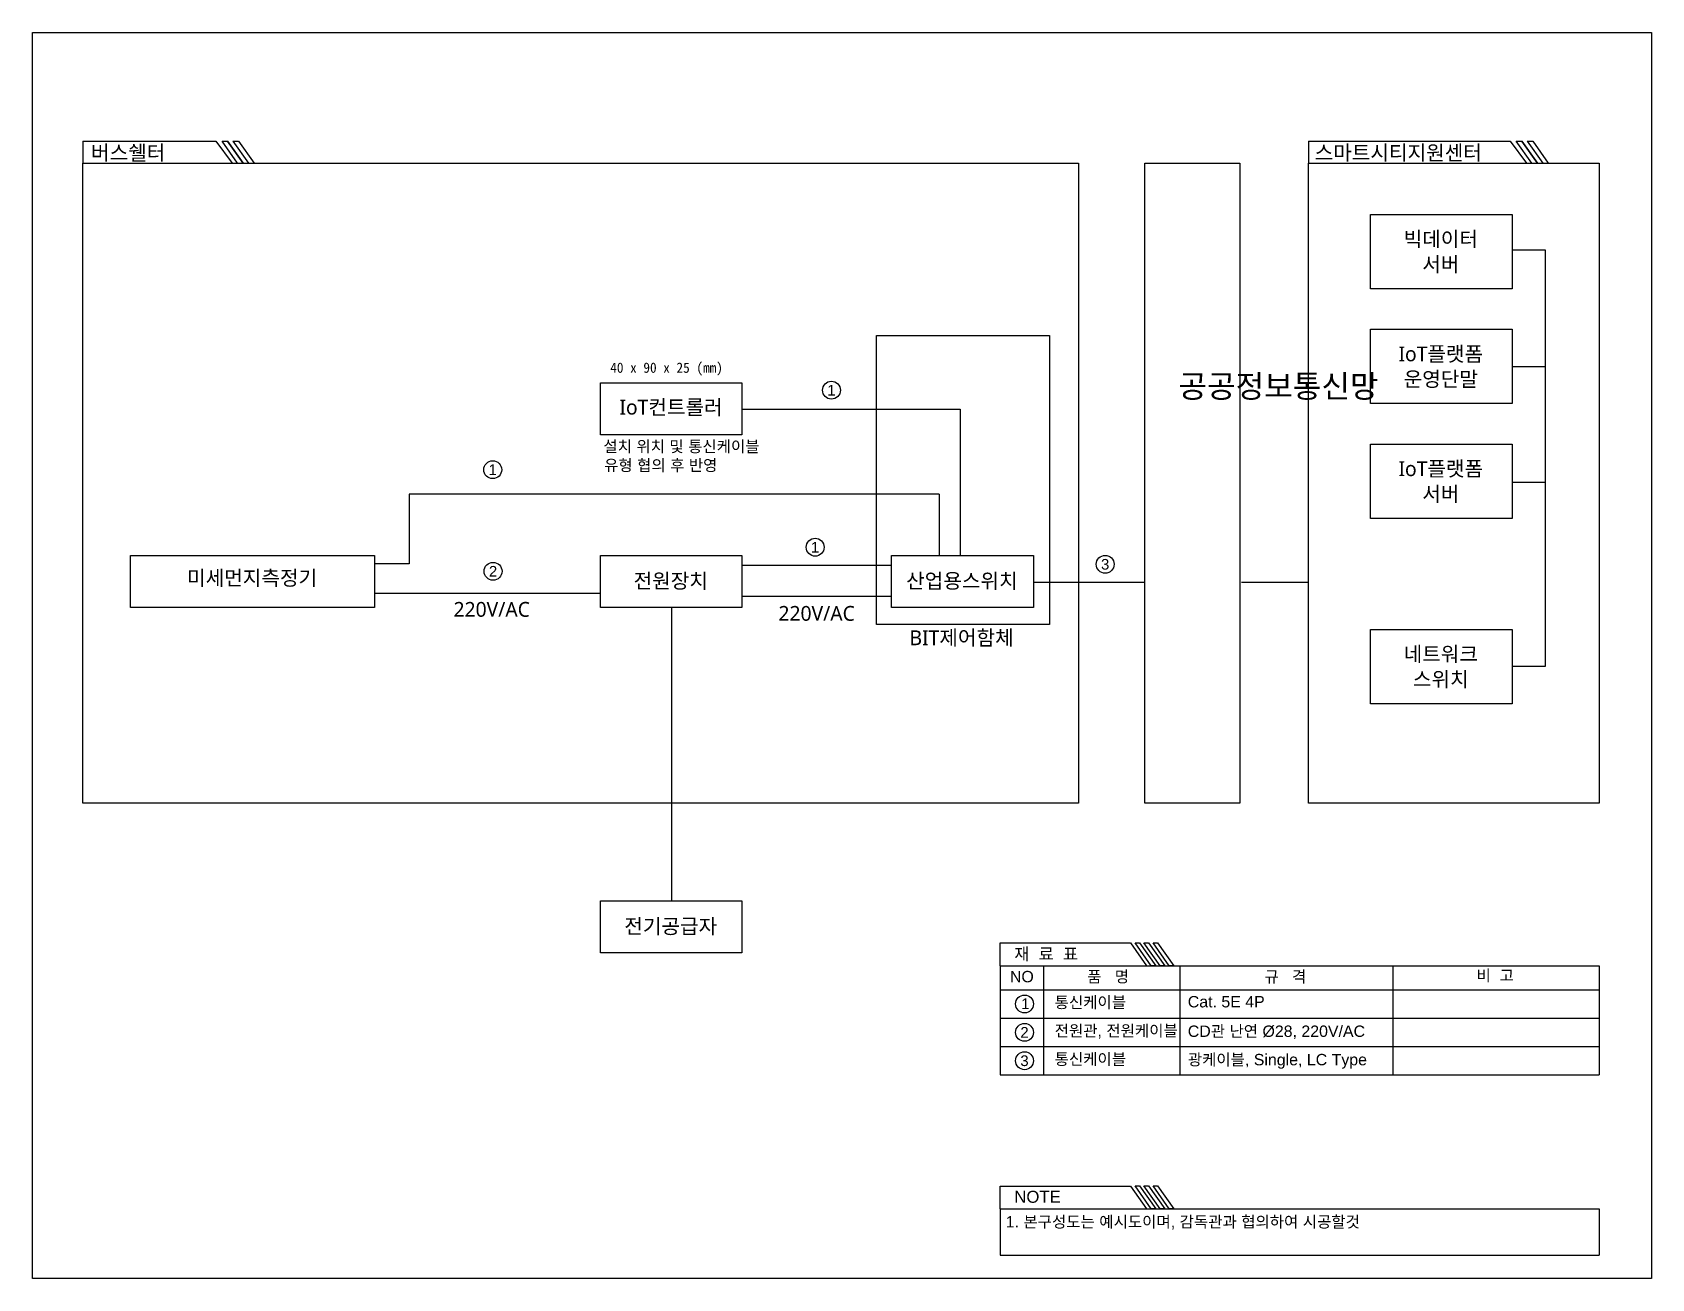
# Model space of a CAD drawing. Header units: millimetres. Extents: x -6 to 705, y -10 to 538.
import ezdxf
from ezdxf.enums import TextEntityAlignment as Align

# ---------------------------------------------------------------- set-up
doc = ezdxf.new("R2010")
doc.units = ezdxf.units.MM
for name, color, linetype in [('0-도로', 7, 'Continuous'), ('_범례', 7, 'Continuous'), ('DETL', 7, 'Continuous'), ('T', 7, 'Continuous')]:
    doc.layers.add(name, color=color, linetype=linetype)
doc.layers.add('도곽', color=8, linetype='Continuous', plot=False)
doc.styles.get("Standard").update_dxf_attribs({"font": 'arial.ttf'})
doc.styles.add('굴림', font='GulimChe.ttf')
doc.styles.add('맑은고딕', font='malgun_0.ttf')
doc.linetypes.add('POWER_LINE', pattern='A,0.5,-0.3,["POWER",Standard,S=0.1,R=0,X=-0.27,Y=-0.05],-0.25', length=1.05)

msp = doc.modelspace()

# ---------------------------------------------------------------- linework, layer by layer
at = {"ltscale": 0.01, "elevation": -0.95}
for points in [[(644.06, 457.65), (644.06, 424.98), (581.77, 424.98), (581.77, 457.65)], [(644.06, 407.25), (644.06, 374.58), (581.77, 374.58), (581.77, 407.25)], [(305.87, 383.71), (305.87, 360.89), (243.85, 360.89), (243.85, 383.71)], [(644.06, 356.84), (644.06, 324.17), (581.77, 324.17), (581.77, 356.84)], [(305.87, 307.93), (305.87, 285.11), (243.85, 285.11), (243.85, 307.93)], [(433.83, 307.93), (433.83, 285.11), (371.54, 285.11), (371.54, 307.93)], [(644.06, 275.43), (644.06, 242.77), (581.77, 242.77), (581.77, 275.43)]]:
    msp.add_lwpolyline(points, close=True, dxfattribs=at)
at = {"color": 4, "linetype": 'POWER_LINE', "ltscale": 30}
for points, elevation in [([(145, 291.31), (243.82, 291.31)], -1), ([(305.87, 290.11), (371.54, 290.11)], -0.95)]:
    msp.add_lwpolyline(points, dxfattribs=dict(at, elevation=elevation))
msp.add_lwpolyline([(275.01, 285.1), (275.01, 156.26)], dxfattribs=at)
at = {"ltscale": 0.01}
msp.add_lwpolyline([(305.87, 156.26), (305.87, 133.44), (243.85, 133.44), (243.85, 156.26)], close=True, dxfattribs=at)
at = {"layer": '0-도로'}
for points in [[(419.28, 137.78), (476.39, 137.78)], [(419.28, 127.73), (419.28, 137.78)], [(476.39, 137.78), (483.45, 127.73)], [(419.28, 30.99), (476.39, 30.99)], [(419.28, 20.94), (419.28, 30.99)], [(476.39, 30.99), (483.45, 20.94)]]:
    msp.add_lwpolyline(points, dxfattribs=at)
at = {"layer": '0-도로', "color": 7}
for points in [[(478.44, 137.84), (480.46, 137.84), (487.55, 127.73), (485.52, 127.73), (478.44, 137.84)], [(482.38, 137.84), (484.4, 137.84), (491.49, 127.73), (489.47, 127.73), (482.38, 137.84)], [(486.35, 137.84), (488.37, 137.84), (495.46, 127.73), (493.43, 127.73), (486.35, 137.84)], [(478.44, 31.06), (480.46, 31.06), (487.55, 20.94), (485.52, 20.94), (478.44, 31.06)], [(482.38, 31.06), (484.4, 31.06), (491.49, 20.94), (489.47, 20.94), (482.38, 31.06)], [(486.35, 31.06), (488.37, 31.06), (495.46, 20.94), (493.43, 20.94), (486.35, 31.06)]]:
    msp.add_lwpolyline(points, dxfattribs=at)
at = {"layer": '_범례'}
for p, q in [((419.28, 127.73), (682.24, 127.73)), ((419.28, 127.73), (419.28, 79.8)), ((438.24, 127.73), (438.24, 79.8)), ((498.08, 127.73), (498.08, 79.8)), ((591.64, 127.73), (591.64, 79.8)), ((682.24, 127.73), (682.24, 79.8)), ((419.28, 117.21), (682.24, 117.21)), ((419.28, 104.74), (682.24, 104.74)), ((419.28, 92.27), (682.24, 92.27)), ((419.28, 79.8), (682.24, 79.8)), ((419.28, 20.94), (682.24, 20.94)), ((419.28, 20.94), (419.28, 0.64)), ((682.24, 20.94), (682.24, 0.64)), ((419.28, 0.64), (682.24, 0.64))]:
    msp.add_line(p, q, dxfattribs=at)
for centre in [(345.18, 380.49), (196.48, 345.57), (338.03, 311.53), (465.35, 304.04), (196.63, 300.96), (429.94, 110.97), (429.94, 98.5), (429.94, 86.03)]:
    msp.add_circle(centre, 3.93, dxfattribs=at)
at = {"layer": 'DETL'}
for p, q in [((16.47, 489.84), (74.9, 489.84)), ((74.9, 489.84), (82.1, 480.24)), ((554.61, 489.84), (643.09, 489.84)), ((643.09, 489.84), (650.29, 480.24))]:
    msp.add_line(p, q, dxfattribs=at)
at = {"layer": 'DETL', "color": 7}
for p, q in [((77.63, 489.84), (80.03, 489.84)), ((84.5, 480.24), (77.63, 489.84)), ((80.03, 489.84), (86.9, 480.24)), ((86.9, 480.24), (80.03, 489.84)), ((82.43, 489.84), (89.3, 480.24)), ((82.43, 489.84), (84.83, 489.84)), ((84.83, 489.84), (91.7, 480.24)), ((645.82, 489.84), (648.22, 489.84)), ((652.69, 480.24), (645.82, 489.84)), ((648.22, 489.84), (655.09, 480.24)), ((655.09, 480.24), (648.22, 489.84)), ((650.62, 489.84), (657.49, 480.24)), ((650.62, 489.84), (653.02, 489.84)), ((653.02, 489.84), (659.89, 480.24))]:
    msp.add_line(p, q, dxfattribs=at)
at = {"layer": 'T'}
for p, q in [((658.68, 442), (644.18, 442)), ((658.68, 259.28), (658.68, 442)), ((644.18, 259.28), (658.68, 259.28))]:
    msp.add_line(p, q, dxfattribs=at)
for points in [[(16.47, 489.84), (16.47, 480.24)], [(554.61, 489.84), (554.61, 480.24)], [(644.18, 390.96), (658.64, 390.96)], [(305.89, 372.18), (401.71, 372.18), (401.71, 307.93)], [(392.49, 334.84), (159.86, 334.84), (159.86, 304.31), (144.59, 304.31)], [(392.49, 334.84), (392.49, 307.92)], [(644.02, 340.11), (658.64, 340.11)]]:
    msp.add_lwpolyline(points, dxfattribs=at)
for points in [[(16.47, 480.24), (453.59, 480.24), (453.59, 199.2), (16.47, 199.2)], [(482.77, 480.24), (524.43, 480.24), (524.43, 199.2), (482.77, 199.2)], [(554.61, 480.24), (682.24, 480.24), (682.24, 199.2), (554.61, 199.2)]]:
    msp.add_lwpolyline(points, close=True, dxfattribs=at)
at = {"layer": 'T', "color": 1}
msp.add_lwpolyline([(364.93, 404.45), (440.86, 404.45), (440.86, 277.54), (364.93, 277.54)], close=True, dxfattribs=at)
at = {"layer": 'T', "elevation": -1}
msp.add_lwpolyline([(37.39, 307.93), (144.59, 307.93), (144.59, 285.11), (37.39, 285.11)], close=True, dxfattribs=at)
at = {"layer": 'T'}
for points, elevation in [([(305.92, 303.65), (371.54, 303.65)], -0.95), ([(433.85, 296.21), (482.77, 296.21)], -1), ([(525.2, 296.21), (554.61, 296.21)], -1)]:
    msp.add_lwpolyline(points, dxfattribs=dict(at, elevation=elevation))
at = {"layer": '도곽', "color": 7}
msp.add_lwpolyline([(705.24, -9.64), (-5.62, -9.64), (-5.62, 537.62), (705.24, 537.62)], close=True, dxfattribs=at)

# ---------------------------------------------------------------- texts
at = {"style": '맑은고딕'}
for s, p in [('빅데이터', (612.68, 446.83, -0.95)), ('서버', (612.68, 435.77, -0.95)), ('IoT플랫폼', (612.68, 396.42, -0.95)), ('운영단말', (612.68, 385.36, -0.95)), ('IoT컨트롤러', (274.76, 373.03, -0.95)), ('IoT플랫폼', (612.68, 346.02, -0.95)), ('서버', (612.68, 334.96, -0.95)), ('미세먼지측정기', (90.84, 298.06, 0.3)), ('전원장치', (274.62, 296.76, -0.95)), ('산업용스위치', (402.45, 296.76, -0.95)), ('220V/AC', (196.03, 284.24, 1.65)), ('220V/AC', (338.67, 282.48, 1.65)), ('BIT제어함체', (402.31, 271.77, -0.95)), ('네트워크', (612.68, 264.61, -0.95)), ('스위치', (612.68, 253.55, -0.95)), ('전기공급자', (274.62, 145.09))]:
    msp.add_text(s, height=6.5, dxfattribs=at).set_placement(p, align=Align.MIDDLE_CENTER)
msp.add_text('1. 본구성도는 예시도이며, 감독관과 협의하여 시공할것', height=5).set_placement((421.68, 12.82))
at = {"layer": '0-도로', "color": 7, "true_color": 0xffffff}
for s, p in [('재  료  표', (425.44, 130.31)), ('NOTE', (425.44, 23.66))]:
    msp.add_text(s, height=5.262, dxfattribs=at).set_placement(p)
at = {"layer": '_범례'}
for s, height, p in [('1', 4.68, (343.35, 378.15)), ('설치 위치 및 통신케이블 ', 5, (245.05, 353.3)), ('유형 협의 후 반영', 5, (245.37, 345.03)), ('1', 4.68, (194.65, 343.23)), ('1', 4.68, (336.2, 309.19)), ('3', 4.68, (463.52, 301.7)), ('2', 4.68, (194.8, 298.62)), ('NO', 5, (423.53, 120.48)), ('품   명', 5, (457.45, 120.47)), ('규   격', 5, (535.29, 120.47)), ('비  고', 5, (628.37, 120.95)), ('통신케이블', 5, (443.15, 109.19)), ('Cat. 5E 4P', 5, (501.61, 109.46)), ('1', 4.68, (428.44, 108.69)), ('2', 4.68, (428.11, 96.16)), ('전원관, 전원케이블', 5, (443.15, 96.72)), ('CD관 난연 %%C28, 220V/AC', 5, (501.61, 96.5)), ('3', 4.68, (428.11, 83.69)), ('통신케이블', 5, (443.15, 84.25)), ('광케이블, Single, LC Type', 5, (501.61, 84.03))]:
    msp.add_text(s, height=height, dxfattribs=at).set_placement(p)
at = {"layer": 'DETL', "color": 7, "style": '맑은고딕'}
for s, p in [('버스쉘터', (20.13, 481.49)), ('스마트시티지원센터', (557.31, 481.49))]:
    msp.add_text(s, height=6.5, dxfattribs=at).set_placement(p)
at = {"layer": 'T', "insert": (248.07, 392.63), "char_height": 4.5, "width": 77.5436, "attachment_point": 1, "style": '굴림'}
msp.add_mtext('40 x 90 x 25 (mm)', dxfattribs=at)
at = {"layer": 'T', "insert": (497.52, 387.22), "char_height": 10, "attachment_point": 1, "style": '굴림'}
msp.add_mtext_dynamic_manual_height_columns('공공정보통신망', width=2.0954, gutter_width=327.41, heights=[0], dxfattribs=at)

doc.saveas('drawing.dxf')
